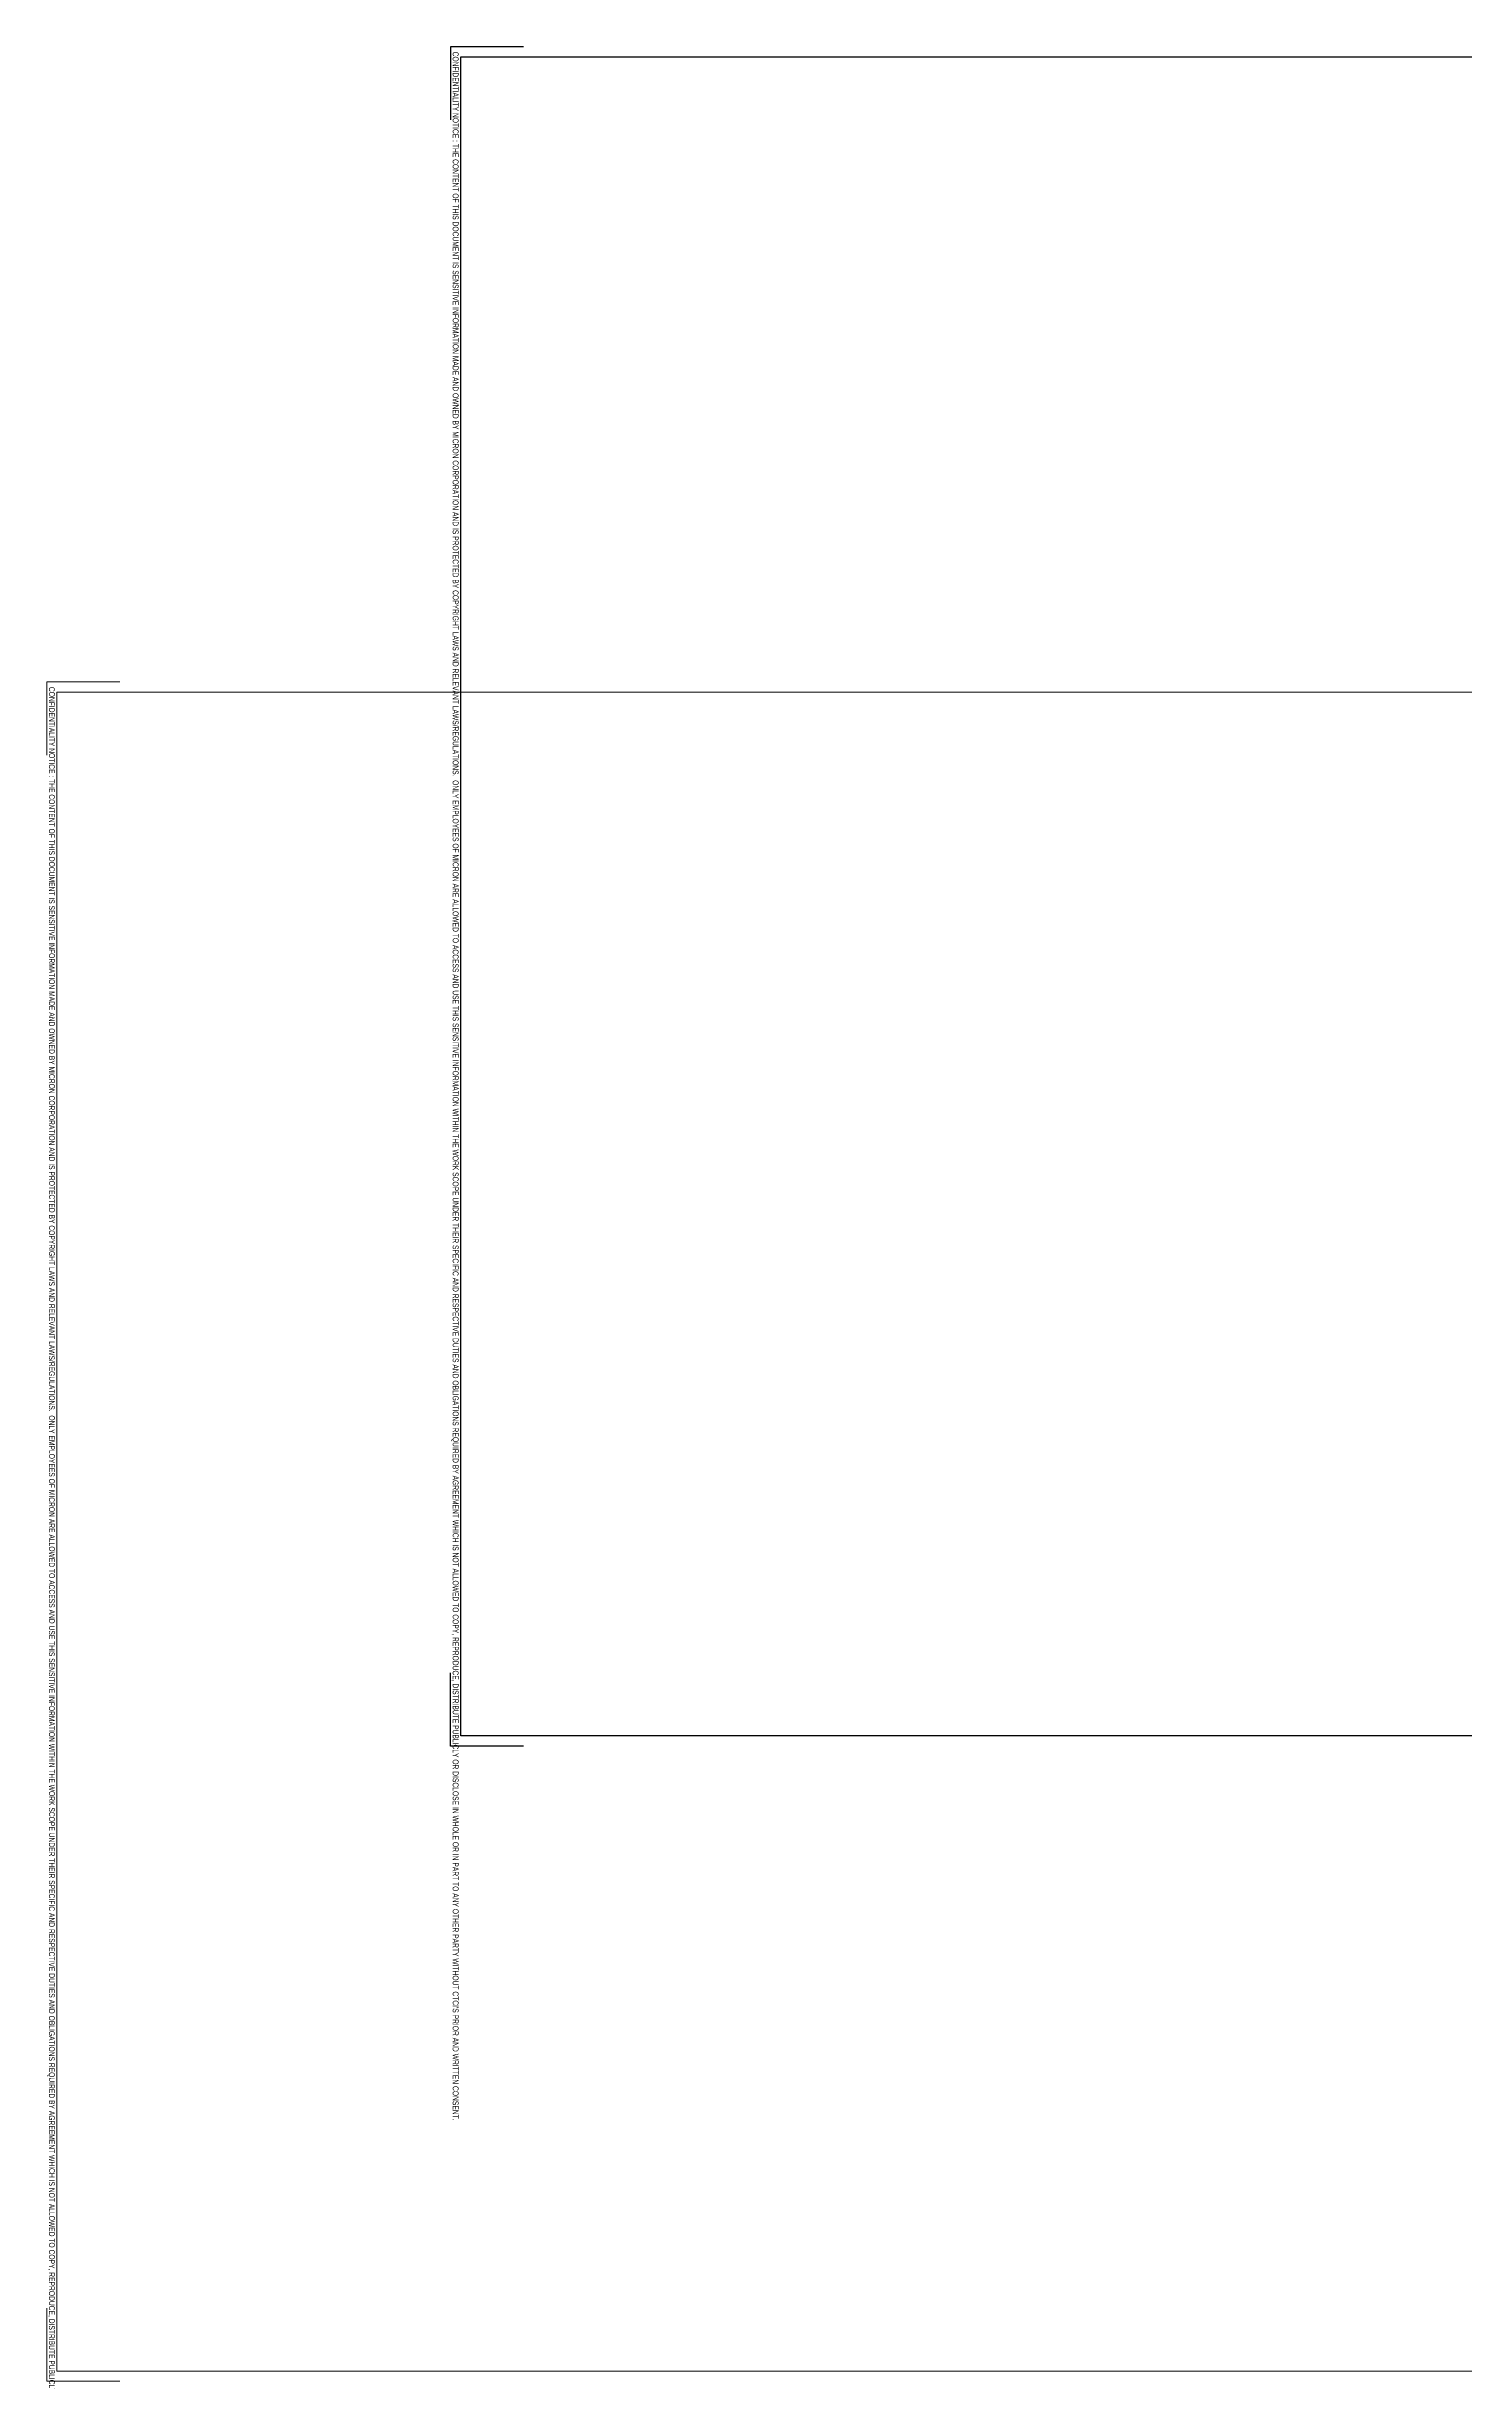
# Model space of a CAD drawing. Extents: x -15449 to 527173, y -170839 to 146543.
# Drawn here: x 14612 to 15097, y 7256 to 8054 of the extents above; entities that cross this region are included whole.
import ezdxf

# ---------------------------------------------------------------- set-up
doc = ezdxf.new("R2010")
doc.units = 0
doc.header["$LTSCALE"] = 8
doc.layers.get('0').update_dxf_attribs({"color": 1, "linetype": 'CONTINUOUS'})
doc.layers.add('G-ANNO-TTLB', color=7, linetype='CONTINUOUS', lineweight=9)
doc.layers.add('Micron SGP Titleblock CAD template EDI$0$G-ANNO-TTLB', color=7, linetype='CONTINUOUS', lineweight=30)
doc.styles.add('Arial Narrow_2', font='ARIALN.TTF', dxfattribs={"width": 0.8, "height": 0.22})
doc.styles.add('Micron SGP Titleblock CAD template EDI$0$Arial Narrow_1', font='ARIALN.TTF', dxfattribs={"width": 0.8, "height": 2})

# ---------------------------------------------------------------- blocks, each defined once
blk = doc.blocks.new('Micron SGP Titleblock CAD template EDI$0$MU_SGP_ANTitleblock_A1_Type01_v1_1 - A1-419101-sample')
at = {"layer": 'Micron SGP Titleblock CAD template EDI$0$G-ANNO-TTLB'}
for p, q in [((34.5, 586.5), (9.5, 586.5)), ((9.5, 586.5), (9.5, 561.5)), ((13, 9), (13, 583)), ((13, 583), (829, 583)), ((9.5, 5.5), (9.5, 30.5)), ((829, 9), (13, 9)), ((34.5, 5.5), (9.5, 5.5))]:
    blk.add_line(p, q, dxfattribs=at)
at = {"layer": 'Micron SGP Titleblock CAD template EDI$0$G-ANNO-TTLB', "insert": (12.27, 584.81), "char_height": 2, "width": 701.0597, "attachment_point": 1, "rotation": 270, "style": 'Micron SGP Titleblock CAD template EDI$0$Arial Narrow_1'}
blk.add_mtext("CONFIDENTIALITY NOTICE : THE CONTENT OF THIS DOCUMENT IS SENSITIVE INFORMATION MADE AND OWNED BY MICRON CORPORATION AND IS PROTECTED BY COPYRIGHT LAWS AND RELEVANT LAWS/REGULATIONS.  ONLY EMPLOYEES OF MICRON ARE ALLOWED TO ACCESS AND USE THIS SENSITIVE INFORMATION WITHIN THE WORK SCOPE UNDER THEIR SPECIFIC AND RESPECTIVE DUTIES AND OBLIGATIONS REQUIRED BY AGREEMENT WHICH IS NOT ALLOWED TO COPY, REPRODUCE, DISTRIBUTE PUBLICLY OR DISCLOSE IN WHOLE OR IN PART TO ANY OTHER PARTY WITHOUT CTCI'S PRIOR AND WRITTEN CONSENT.", dxfattribs=at)
blk = doc.blocks.new('Micron SGP Titleblock CAD template EDI')
at = {"layer": 'Micron SGP Titleblock CAD template EDI$0$G-ANNO-TTLB'}
blk.add_blockref('Micron SGP Titleblock CAD template EDI$0$MU_SGP_ANTitleblock_A1_Type01_v1_1 - A1-419101-sample', (-3.85, 118.85), dxfattribs=at)

msp = doc.modelspace()

# ---------------------------------------------------------------- linework, layer by layer
at = {"layer": 'G-ANNO-TTLB'}
for p, q in [((14753.4918, 8050.5989), (15569.4918, 8050.5989)), ((14611.9515, 7836.9189), (14611.9515, 7811.9189)), ((14636.9515, 7836.9189), (14611.9515, 7836.9189)), ((14615.4515, 7833.4189), (15431.4515, 7833.4189)), ((14615.4515, 7259.4189), (14615.4515, 7833.4189)), ((14611.9515, 7255.9189), (14611.9515, 7280.9189)), ((14636.9515, 7255.9189), (14611.9515, 7255.9189)), ((15431.4515, 7259.4189), (14615.4515, 7259.4189))]:
    msp.add_line(p, q, dxfattribs=at)

# ---------------------------------------------------------------- texts
at = {"layer": 'G-ANNO-TTLB', "insert": (14614.7221, 7835.2259), "char_height": 2, "width": 700.22593, "attachment_point": 1, "rotation": 270, "style": 'Arial Narrow_2'}
msp.add_mtext("CONFIDENTIALITY NOTICE : THE CONTENT OF THIS DOCUMENT IS SENSITIVE INFORMATION MADE AND OWNED BY MICRON CORPORATION AND IS PROTECTED BY COPYRIGHT LAWS AND RELEVANT LAWS/REGULATIONS.  ONLY EMPLOYEES OF MICRON ARE ALLOWED TO ACCESS AND USE THIS SENSITIVE INFORMATION WITHIN THE WORK SCOPE UNDER THEIR SPECIFIC AND RESPECTIVE DUTIES AND OBLIGATIONS REQUIRED BY AGREEMENT WHICH IS NOT ALLOWED TO COPY, REPRODUCE, DISTRIBUTE PUBLICLY OR DISCLOSE IN WHOLE OR IN PART TO ANY OTHER PARTY WITHOUT CTCI'S PRIOR AND WRITTEN CONSENT.", dxfattribs=at)

# ---------------------------------------------------------------- next in the draw order: block references
msp.add_blockref('Micron SGP Titleblock CAD template EDI', (14744.3378, 7348.7447))

doc.saveas('drawing.dxf')
